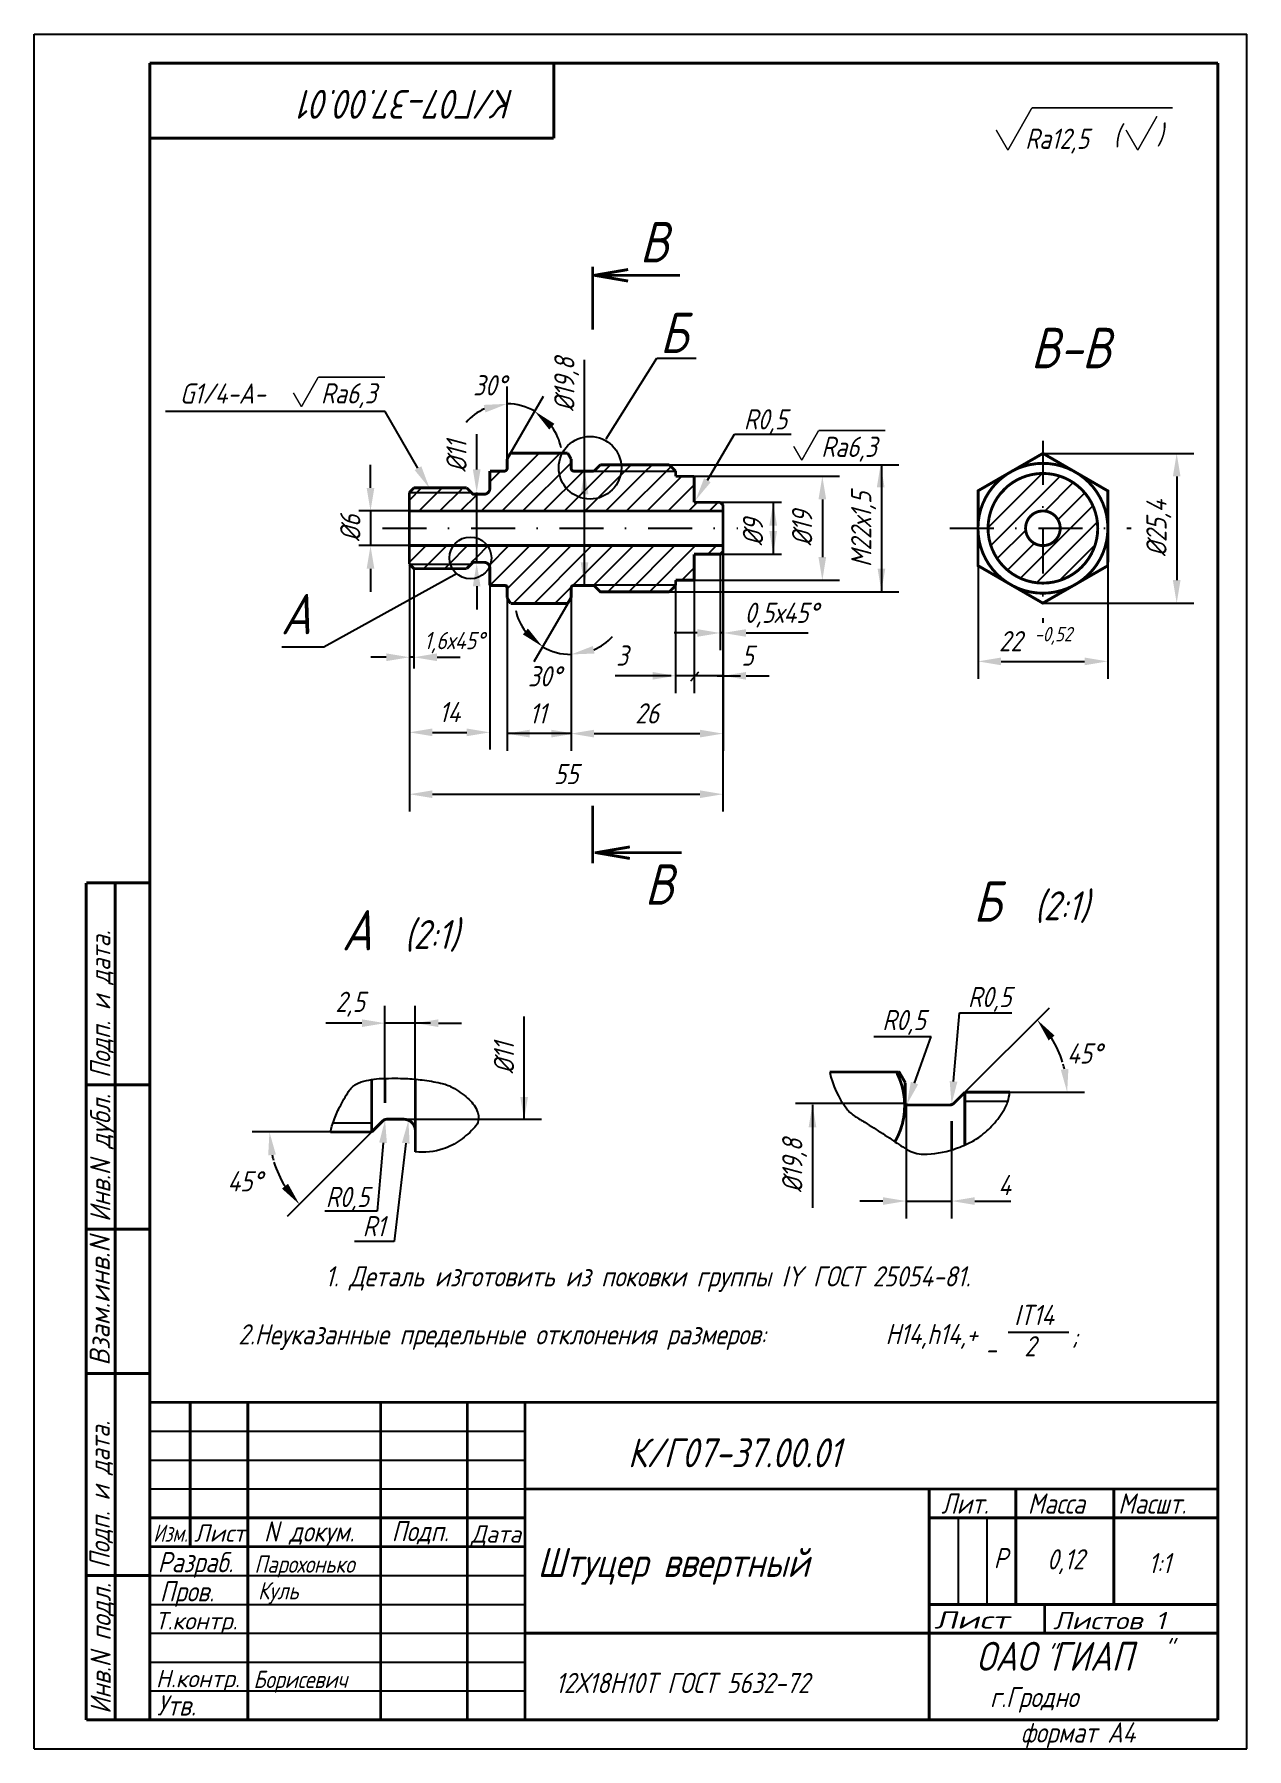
# Model space of a CAD drawing. Extents: x 453 to 1097, y 593 to 1193.
# Drawn here: x 454.4 to 664.4, y 896.1 to 1193.1 of the extents above; entities that cross this region are included whole.
import ezdxf
from ezdxf.enums import TextEntityAlignment as Align

# ---------------------------------------------------------------- set-up
doc = ezdxf.new("R2010")
doc.units = 0
doc.header["$LTSCALE"] = 0.6
doc.header["$MEASUREMENT"] = 0
doc.linetypes.add('DASHDOT', pattern=[25.4, 12.7, -6.35, 0, -6.35])
doc.layers.get('0').update_dxf_attribs({"linetype": 'CONTINUOUS'})
doc.layers.get('DEFPOINTS').update_dxf_attribs({"linetype": 'CONTINUOUS'})
doc.styles.add('ROMANC', font='romanc', dxfattribs={"width": 0.8, "oblique": 15, "height": 3.5})
doc.dimstyles.get("Standard").update_dxf_attribs({"dimtxt": 0.18, "dimasz": 0.18, "dimexe": 0.18, "dimexo": 0.0625, "dimgap": 0.09, "dimtad": 0, "dimtih": 1, "dimtoh": 1, "dimdec": 4, "dimzin": 0, "dimdsep": 46, "dimtxsty": 'Standard', "dimcen": 0.09, "dimadec": 0, "dimazin": 0, "dimtfac": 1, "dimtdec": 4, "dimtofl": 0, "dimtmove": 0, "dimatfit": 3, "dimfxl": 0, "dimtolj": 1, "dimtzin": 0, "dimarcsym": 0})

# ---------------------------------------------------------------- blocks, each defined once
blk = doc.blocks.new('*D1')
at = {"color": 0, "linetype": 'ByBlock'}
for p, q in [((1230.44, 800.33), (1230.44, 755.76)), ((1176.12, 798.63), (1176.12, 755.76)), ((1180.12, 758.76), (1226.44, 758.76))]:
    blk.add_line(p, q, dxfattribs=at)
for points in [[(1180.12, 759.43), (1180.12, 758.09), (1176.12, 758.76)], [(1226.44, 759.43), (1226.44, 758.09), (1230.44, 758.76)]]:
    blk.add_solid(points, dxfattribs=at)
at = {"layer": 'DEFPOINTS', "color": 0, "linetype": 'ByBlock'}
for p in [(1230.44, 800.33), (1176.12, 798.63), (1230.44, 758.76)]:
    blk.add_point(p, dxfattribs=at)
at = {"color": 0, "linetype": 'ByBlock', "style": 'ROMANC', "oblique": 15, "width": 0.8}
blk.add_text('55', height=3.5, dxfattribs=at).set_placement((1203.28, 762.26), align=Align.MIDDLE_CENTER)
blk = doc.blocks.new('*D11')
at = {"color": 0, "linetype": 'ByBlock'}
for p, q in [((1185.06, 816.45), (1185.06, 828.99)), ((1185.63, 817.45), (1191.32, 827.31))]:
    blk.add_line(p, q, dxfattribs=at)
for start, end in [(60, 90), (114.2243, 138.4487), (11.5513, 35.7757)]:
    blk.add_arc((1185.06, 816.45), 9.53, start, end, dxfattribs=at)
for points in [[(1181, 825.8), (1181.28, 824.49), (1185.06, 825.99)], [(1192.34, 821.53), (1193.24, 822.52), (1189.82, 824.71)]]:
    blk.add_solid(points, dxfattribs=at)
at = {"layer": 'DEFPOINTS', "color": 0, "linetype": 'ByBlock'}
for p in [(1185.53, 825.97), (1185.63, 817.45), (1185.06, 816.45), (1185.06, 816.45), (1185.06, 814.83)]:
    blk.add_point(p, dxfattribs=at)
at = {"color": 0, "linetype": 'ByBlock', "style": 'ROMANC', "oblique": 15, "width": 0.8}
blk.add_text('30%%D', height=3.5, dxfattribs=at).set_placement((1182.01, 829.19), align=Align.MIDDLE_CENTER)
blk = doc.blocks.new('*D2')
at = {"color": 0, "linetype": 'ByBlock'}
for p, q in [((1293.36, 761.89), (1308.01, 776.54)), ((1301.17, 761.89), (1314.08, 761.89))]:
    blk.add_line(p, q, dxfattribs=at)
for start, end in [(17.1364, 32.0372), (12.9628, 15.9639)]:
    blk.add_arc((1293.36, 761.89), 17.72, start, end, dxfattribs=at)
for points in [[(1307.86, 770.87), (1308.9, 771.7), (1305.89, 774.42)], [(1311.29, 765.94), (1309.97, 765.79), (1311.08, 761.89)]]:
    blk.add_solid(points, dxfattribs=at)
at = {"layer": 'DEFPOINTS', "color": 0, "linetype": 'ByBlock'}
for p in [(1310.08, 767.74), (1293.36, 761.89), (1293.36, 761.89), (1301.17, 761.89), (1291.45, 759.98)]:
    blk.add_point(p, dxfattribs=at)
at = {"color": 0, "linetype": 'ByBlock', "style": 'ROMANC', "oblique": 15, "width": 0.8}
blk.add_text('45%%D', height=3.5, dxfattribs=at).set_placement((1314.05, 768.61), align=Align.MIDDLE_CENTER)
blk = doc.blocks.new('*D0')
at = {"color": 0, "linetype": 'ByBlock'}
for p, q in [((1217.53, 813.83), (1242.73, 813.83)), ((1239.73, 809.83), (1239.73, 799.83)), ((1217.53, 795.83), (1242.73, 795.83))]:
    blk.add_line(p, q, dxfattribs=at)
for points in [[(1239.06, 809.83), (1240.39, 809.83), (1239.73, 813.83)], [(1239.06, 799.83), (1240.39, 799.83), (1239.73, 795.83)]]:
    blk.add_solid(points, dxfattribs=at)
at = {"layer": 'DEFPOINTS', "color": 0, "linetype": 'ByBlock'}
for p in [(1217.53, 813.83), (1217.53, 795.83), (1239.73, 795.83)]:
    blk.add_point(p, dxfattribs=at)
at = {"color": 0, "linetype": 'ByBlock', "style": 'ROMANC', "oblique": 15, "width": 0.8}
blk.add_text('%%C19', height=3.5, rotation=90, dxfattribs=at).set_placement((1236.23, 804.83), align=Align.MIDDLE_CENTER)
blk = doc.blocks.new('*D10')
at = {"color": 0, "linetype": 'ByBlock'}
for p, q in [((1277.86, 817.4), (1304.02, 817.4)), ((1301.02, 813.4), (1301.02, 795.46)), ((1277.84, 791.46), (1304.02, 791.46))]:
    blk.add_line(p, q, dxfattribs=at)
for points in [[(1300.36, 813.4), (1301.69, 813.4), (1301.02, 817.4)], [(1300.36, 795.46), (1301.69, 795.46), (1301.02, 791.46)]]:
    blk.add_solid(points, dxfattribs=at)
at = {"layer": 'DEFPOINTS', "color": 0, "linetype": 'ByBlock'}
for p in [(1277.86, 817.4), (1277.84, 791.46), (1301.02, 791.46)]:
    blk.add_point(p, dxfattribs=at)
at = {"color": 0, "linetype": 'ByBlock', "style": 'ROMANC', "oblique": 15, "width": 0.8}
blk.add_text('%%C25,4', height=3.5, rotation=90, dxfattribs=at).set_placement((1297.52, 804.43), align=Align.MIDDLE_CENTER)

msp = doc.modelspace()

# ---------------------------------------------------------------- linework, layer by layer
for p, q in [((454.41482, 896.07701), (454.41482, 1193.07701)), ((454.41482, 1193.07701), (664.41482, 1193.07701)), ((664.41482, 896.07701), (664.41482, 1193.07701)), ((553.44152, 1122.99426), (562.23596, 1136.96335)), ((562.23596, 1136.96335), (569.03515, 1136.96335)), ((515.21039, 1127.71593), (477.14086, 1127.71593)), ((520.8718, 1117.90945), (515.21039, 1127.71593)), ((570.99961, 1115.82851), (575.67927, 1123.77855)), ((575.67927, 1123.77855), (585.51878, 1123.77855)), ((565.5, 1117.33954), (549.72535, 1117.33954)), ((527.67446, 1099.66395), (504.57393, 1086.90648)), ((536.32053, 1097.60096), (533.32053, 1097.60096)), ((565.5, 1097.66238), (549.72535, 1097.66238)), ((504.57393, 1086.90648), (497.27903, 1086.90648)), ((568.11923, 1081.05718), (569.5366, 1082.65065)), ((614.67116, 1023.53419), (623.74622, 1023.53419)), ((599.8021, 1019.47197), (609.75772, 1019.47197)), ((605.26168, 1007.84938), (586.26309, 1007.84938)), ((605.40601, 1007.59938), (605.40601, 999.98323)), ((513.78893, 989.18665), (504.71386, 989.18665)), ((516.76329, 983.93774), (509.85767, 983.93774)), ((623.09637, 968.24085), (633.58763, 968.24085)), ((614.41482, 936.07701), (614.41482, 921.07701)), ((619.41482, 936.07701), (619.41482, 921.07701)), ((454.41482, 896.07701), (664.41482, 896.07701)), ((454.41482, 896.07701), (664.41482, 896.07701))]:
    msp.add_line(p, q)
at = {"color": 0, "linetype": 'ByBlock'}
for p, q in [((549.72535, 1097.60096), (549.72535, 1136.6672)), ((531.04376, 1121.70096), (531.04376, 1123.77855)), ((531.04376, 1117.70096), (531.04376, 1121.70096)), ((512.65087, 1114.50096), (512.65087, 1118.50096)), ((564.4, 1118.50096), (604.14515, 1118.50096)), ((601.14515, 1118.50096), (601.14515, 1096.50096)), ((531.04376, 1101.45451), (531.04376, 1113.70096)), ((573.23136, 1112.00096), (583.81586, 1112.00096)), ((582.39703, 1112.00096), (582.39703, 1103.00096)), ((519.38, 1110.50096), (510.61361, 1110.50096)), ((512.65087, 1110.50096), (512.65087, 1104.50096)), ((519.38, 1104.50096), (510.61361, 1104.50096)), ((573.23136, 1103.00096), (573.23136, 1086.36351)), ((573.23136, 1103.00096), (583.81586, 1103.00096)), ((573.70778, 1104.50096), (573.70778, 1086.36351)), ((573.70778, 1103.47738), (573.70778, 1078.94244)), ((573.70778, 1103.00096), (573.70778, 1068.93252)), ((512.65087, 1100.50096), (512.65087, 1096.50096)), ((519.38, 1101.30096), (519.38, 1086.58699)), ((520.18, 1100.50096), (520.18, 1083.20712)), ((533.32053, 1101.18781), (533.32053, 1069.14824)), ((617.87544, 1101.02389), (617.87544, 1081.43925)), ((640.34139, 1101.00731), (640.34139, 1081.43925)), ((531.04376, 1097.45451), (531.04376, 1093.45451)), ((536.32053, 1097.60096), (536.32053, 1068.93252)), ((547.38, 1097.60096), (547.38, 1068.93252)), ((547.38, 1097.60096), (547.38, 1068.93252)), ((564.4, 1096.50096), (604.14515, 1096.50096)), ((565.5, 1098.50096), (565.5, 1078.94244)), ((568.70778, 1098.50096), (568.70778, 1078.94244)), ((568.70778, 1098.50096), (568.70778, 1078.94244)), ((546.80265, 1094.47419), (540.9661, 1084.36499)), ((547.39234, 1095.49557), (547.39234, 1082.64309)), ((519.38, 1091.46035), (519.38, 1069.14824)), ((569.23136, 1089.36351), (565.23136, 1089.36351)), ((573.70778, 1089.36351), (573.23136, 1089.36351)), ((577.70778, 1089.36351), (588.46109, 1089.36351)), ((515.38, 1085.1572), (512.67938, 1085.1572)), ((520.18, 1085.1572), (519.38, 1085.1572)), ((524.18, 1085.1572), (528.18, 1085.1572)), ((621.87544, 1084.43925), (636.34139, 1084.43925)), ((557.5, 1081.94244), (555.04145, 1081.94244)), ((561.5, 1081.94244), (557.5, 1081.94244)), ((564.70778, 1081.94244), (560.70778, 1081.94244)), ((568.70778, 1081.94244), (565.5, 1081.94244)), ((573.70778, 1081.94244), (568.70778, 1081.94244)), ((572.70778, 1081.94244), (576.70778, 1081.94244)), ((577.70778, 1081.94244), (581.70778, 1081.94244)), ((523.38, 1072.14824), (529.32053, 1072.14824)), ((547.38, 1071.93252), (536.32053, 1071.93252)), ((551.38, 1071.93252), (569.70778, 1071.93252)), ((551.38, 1071.93252), (555.38, 1071.93252)), ((515.15588, 1012.19525), (515.15588, 1024.77024)), ((520.40959, 1012.06382), (520.40959, 1024.77024)), ((507.15588, 1021.77024), (504.91934, 1021.77024)), ((511.15588, 1021.77024), (507.15588, 1021.77024)), ((523.05407, 1021.77024), (515.15588, 1021.77024)), ((524.40959, 1021.77024), (528.40959, 1021.77024)), ((539.25882, 1005.12145), (539.25882, 1022.91932)), ((613.98421, 1015.66202), (614.67116, 1023.53419)), ((539.25882, 1015.82152), (539.25882, 1019.82152)), ((606.86808, 1011.38482), (609.75772, 1019.47197)), ((613.63648, 1011.67717), (613.98421, 1015.66202)), ((539.25882, 1005.12145), (539.25882, 1011.82152)), ((589.20126, 1007.59938), (589.20126, 1000.89931)), ((589.20126, 1007.59938), (589.20126, 989.80151)), ((518.41443, 1005.12145), (542.25882, 1005.12145)), ((512.85891, 1002.92145), (492.14113, 1002.92145)), ((512.85891, 1002.92145), (498.20923, 988.27177)), ((514.8236, 1001.04367), (514.47587, 997.05881)), ((518.75629, 1000.96426), (516.76329, 983.93774)), ((605.40601, 999.98323), (605.40601, 987.95059)), ((613.3042, 999.8076), (613.3042, 987.95059)), ((514.47587, 997.05881), (513.78893, 989.18665)), ((589.20126, 996.89931), (589.20126, 992.89931)), ((601.40601, 990.95059), (597.40601, 990.95059)), ((605.40601, 990.95059), (613.3042, 990.95059)), ((617.3042, 990.95059), (621.3042, 990.95059)), ((621.3042, 990.95059), (623.54074, 990.95059))]:
    msp.add_line(p, q, dxfattribs=at)
at = {"color": 0}
for p, q in [((531.85738, 1110.50096), (541.88415, 1120.52773)), ((535.44948, 1110.50096), (545.47625, 1120.52773)), ((533.32053, 1115.55622), (535.16527, 1117.40096)), ((539.04158, 1110.50096), (547.39234, 1118.85172)), ((542.63368, 1110.50096), (549.53368, 1117.40096)), ((549.72535, 1114.00052), (553.06436, 1117.33954)), ((549.81789, 1110.50096), (556.65647, 1117.33954)), ((553.06436, 1117.33954), (554.22579, 1118.50096)), ((553.40999, 1110.50096), (560.24857, 1117.33954)), ((556.65647, 1117.33954), (557.81789, 1118.50096)), ((557.00209, 1110.50096), (563.84067, 1117.33954)), ((560.24857, 1117.33954), (561.40999, 1118.50096)), ((563.84067, 1117.33954), (564.70105, 1118.19991)), ((619.63032, 1107.62895), (629.00167, 1117.00031)), ((519.38, 1112.39199), (521.48897, 1114.50096)), ((521.08107, 1110.50096), (525.08107, 1114.50096)), ((524.67317, 1110.50096), (528.44685, 1114.27464)), ((546.22579, 1110.50096), (549.72535, 1114.00052)), ((560.5942, 1110.50096), (566.5942, 1116.50096)), ((564.1863, 1110.50096), (568.70778, 1115.02244)), ((620.0981, 1104.50463), (632.10953, 1116.51606)), ((621.26859, 1112.85932), (623.75484, 1115.34557)), ((629.4468, 1110.48235), (634.37507, 1115.41062)), ((528.26527, 1110.50096), (531.16527, 1113.40096)), ((531.04376, 1113.27944), (531.16527, 1113.40096)), ((567.7784, 1110.50096), (569.2784, 1112.00096)), ((571.3705, 1110.50096), (572.8705, 1112.00096)), ((625.20974, 1098.83996), (637.7742, 1111.40443)), ((631.72167, 1108.98282), (636.37036, 1113.63151)), ((628.02533, 1098.06345), (638.55071, 1108.58883)), ((621.26549, 1102.30104), (626.13181, 1107.16736)), ((623.00466, 1100.26581), (627.63135, 1104.89249)), ((519.38, 1101.61569), (522.26527, 1104.50096)), ((522.65738, 1101.30096), (525.85738, 1104.50096)), ((526.24948, 1101.30096), (529.44948, 1104.50096)), ((530.14158, 1101.60096), (531.04376, 1102.50313)), ((531.04376, 1102.50313), (533.04158, 1104.50096)), ((533.20337, 1101.07064), (536.63368, 1104.50096)), ((533.32053, 1097.59571), (540.22579, 1104.50096)), ((536.53918, 1097.22225), (543.81789, 1104.50096)), ((537.38322, 1094.47419), (547.40999, 1104.50096)), ((540.97532, 1094.47419), (549.72535, 1103.22422)), ((549.72535, 1103.22422), (551.00209, 1104.50096)), ((549.72535, 1099.63212), (554.5942, 1104.50096)), ((551.34772, 1097.66238), (558.1863, 1104.50096)), ((553.7784, 1096.50096), (561.7784, 1104.50096)), ((557.3705, 1096.50096), (565.3705, 1104.50096)), ((560.96261, 1096.50096), (568.96261, 1104.50096)), ((571.05471, 1103.00096), (572.55471, 1104.50096)), ((632.00613, 1098.45215), (638.16201, 1104.60803)), ((521.85738, 1100.50096), (522.65738, 1101.30096)), ((525.44948, 1100.50096), (526.24948, 1101.30096)), ((544.56742, 1094.47419), (549.72535, 1099.63212)), ((566.55471, 1098.50096), (568.70778, 1100.65403))]:
    msp.add_line(p, q, dxfattribs=at)
at = {"linetype": 'DASHDOT'}
for p, q in [((629.1132, 1122.63422), (629.1132, 1091.1478)), ((514.73116, 1107.50096), (576.28263, 1107.50096)), ((612.99535, 1107.50096), (644.40094, 1107.50096))]:
    msp.add_line(p, q, dxfattribs=at)
at = {"linetype": 'Continuous'}
for p, q in [((519.38, 1113.70096), (530.10866, 1113.70096)), ((519.38, 1101.30096), (527.36645, 1101.30096)), ((527.36645, 1101.30096), (530.10866, 1101.30096)), ((547.38, 1097.60096), (551.38, 1097.60096)), ((622.92904, 1008.19938), (615.60117, 1008.19938)), ((506.16351, 1004.52145), (512.85891, 1004.52145)), ((474.41482, 951.07701), (539.41482, 951.07701)), ((474.41482, 946.07701), (539.41482, 946.07701)), ((474.41482, 941.07701), (539.41482, 941.07701)), ((474.41482, 926.07701), (539.41482, 926.07701)), ((474.41482, 921.07701), (539.41482, 921.07701)), ((474.41482, 916.07701), (539.41482, 916.07701)), ((474.41482, 911.07701), (539.41482, 911.07701)), ((474.41482, 906.07701), (539.41482, 906.07701))]:
    msp.add_line(p, q, dxfattribs=at)
for points, const_width in [([(474.41482, 901.07701), (474.41482, 1188.07701)], 0.5), ([(474.41482, 1188.07701), (659.41482, 1188.07701)], 0.5), ([(544.39577, 1175.07701), (544.39577, 1188.07701)], 0.5), ([(659.41482, 901.07701), (659.41482, 1188.07701)], 0.5), ([(623.05352, 1173.00502), (627.21907, 1180.34459)], 0.25), ([(627.21907, 1180.34459), (651.57979, 1180.34459)], 0.3), ([(621.01989, 1176.50502), (623.05352, 1173.00502)], 0.25), ([(643.50789, 1176.50502), (645.54152, 1173.00502)], 0.25), ([(645.54152, 1173.00502), (648.88074, 1178.88862)], 0.25), ([(474.39577, 1175.07701), (544.39577, 1175.07701)], 0.5), ([(500.68863, 1128.55496), (503.59992, 1133.68455)], 0.25), ([(503.59992, 1133.68455), (515.18119, 1133.68455)], 0.3), ([(499.28626, 1130.96853), (500.68863, 1128.55496)], 0.25), ([(587.34677, 1119.292), (590.25805, 1124.4216)], 0.25), ([(590.25805, 1124.4216), (601.83932, 1124.4216)], 0.3), ([(536.32053, 1119.52773), (536.89788, 1120.52773)], 0.5), ([(536.32053, 1117.90096), (536.32053, 1119.52773)], 0.5), ([(547.39234, 1119.50635), (546.80265, 1120.52773)], 0.5), ([(547.39234, 1117.90096), (547.39234, 1119.50635)], 0.5), ([(585.9444, 1121.70557), (587.34677, 1119.292)], 0.25), ([(533.32053, 1117.40096), (533.32053, 1114.40096)], 0.5), ([(535.82053, 1117.40096), (533.32053, 1117.40096)], 0.5), ([(551.52645, 1117.54741), (552.48, 1118.50096)], 0.5), ([(565.5, 1117.40096), (564.4, 1118.50096)], 0.5), ([(565.5, 1117.40096), (565.5, 1116.50096)], 0.5), ([(568.70778, 1116.50096), (568.70778, 1112.00096)], 0.5), ([(520.18, 1114.50096), (519.38, 1113.70096)], 0.5), ([(519.38, 1113.70096), (519.38, 1101.30096)], 0.5), ([(530.39298, 1113.41664), (529.30866, 1114.50096)], 0.5), ([(573.23136, 1112.00096), (573.73136, 1111.50096)], 0.5), ([(573.70778, 1111.52454), (573.70778, 1104.50096)], 0.5), ([(568.70778, 1103.00096), (568.70778, 1098.50096)], 0.5), ([(573.23136, 1103.00096), (573.73136, 1103.50096)], 0.5), ([(573.70778, 1104.50096), (573.70778, 1103.47738)], 0.5), ([(520.18, 1100.50096), (519.38, 1101.30096)], 0.5), ([(530.26221, 1101.45451), (529.30866, 1100.50096)], 0.5), ([(533.32053, 1100.60096), (533.32053, 1097.60096)], 0.5), ([(535.82053, 1097.60096), (533.32053, 1097.60096)], 0.5), ([(536.32053, 1097.10096), (536.32053, 1095.47419)], 0.5), ([(547.39234, 1097.10096), (547.39234, 1095.49557)], 0.5), ([(551.4567, 1097.51154), (552.5567, 1096.41154)], 0.5), ([(565.5, 1097.60096), (564.4, 1096.50096)], 0.5), ([(565.5, 1098.50096), (565.5, 1097.60096)], 0.5), ([(536.32053, 1095.47419), (536.89788, 1094.47419)], 0.5), ([(547.39234, 1095.49557), (546.80265, 1094.47419)], 0.5), ([(463.41482, 901.07701), (463.41482, 1046.07701)], 0.5), ([(463.41482, 1046.07701), (474.41482, 1046.07701)], 0.5), ([(468.41482, 901.07701), (468.41482, 1046.07701)], 0.5), ([(605.26168, 1011.48188), (604.13584, 1013.43188)], 0.5), ([(463.41482, 1011.07701), (474.41482, 1011.07701)], 0.5), ([(512.85891, 1002.92145), (512.85891, 1012.00291)], 0.5), ([(515.15588, 1007.91355), (515.15588, 1012.19525)], 0.5), ([(520.40959, 999.4656), (520.40959, 1012.06382)], 0.5), ([(605.26168, 1007.84938), (605.26168, 1011.48188)], 0.5), ([(613.69407, 1007.89227), (615.60117, 1009.79938)], 0.5), ([(615.60117, 1009.79938), (615.60117, 1000.66522)], 0.5), ([(514.76601, 1004.82856), (512.85891, 1002.92145)], 0.5), ([(613.3042, 1004.80728), (613.3042, 999.8076)], 0.5), ([(520.40959, 1002.92145), (520.40959, 1003.2605)], 0.5), ([(463.41482, 986.07701), (474.41482, 986.07701)], 0.5), ([(463.41482, 961.07701), (474.41482, 961.07701)], 0.5), ([(474.41482, 956.07701), (474.41482, 901.07701)], 0.5), ([(481.41482, 956.07701), (481.41482, 931.07701)], 0.5), ([(491.41482, 956.07701), (491.41482, 901.07701)], 0.5), ([(514.41482, 956.07701), (514.41482, 901.07701)], 0.5), ([(529.41482, 956.07701), (529.41482, 901.07701)], 0.5), ([(539.41482, 956.07701), (539.41482, 901.07701)], 0.5), ([(609.41482, 941.07701), (609.41482, 901.07701)], 0.5), ([(624.41482, 941.07701), (624.41482, 921.07701)], 0.5), ([(641.41482, 941.07701), (641.41482, 921.07701)], 0.5), ([(463.41482, 926.07701), (474.41482, 926.07701)], 0.5), ([(629.41482, 921.07701), (629.41482, 916.07701)], 0.5), ([(539.41482, 916.07701), (659.69179, 916.07701)], 0.5), ([(539.41482, 916.07701), (659.41482, 916.07701)], 0.5), ([(463.41482, 901.07701), (659.41482, 901.07701)], 0.5), ([(463.41482, 901.07701), (659.41482, 901.07701)], 0.5), ([(474.41482, 901.07701), (659.41482, 901.07701)], 0.5)]:
    msp.add_lwpolyline(points, dxfattribs=dict(const_width=const_width))
at = {"linetype": 'Continuous', "const_width": 0.5}
for points in [[(551.12467, 1152.82198), (551.12467, 1141.92198)], [(551.46958, 1151.32614), (557.26958, 1152.32614)], [(551.16958, 1151.32614), (566.26958, 1151.32614)], [(551.46958, 1151.32614), (557.26958, 1150.32614)], [(536.89788, 1120.52773), (546.80265, 1120.52773)], [(547.89234, 1117.40096), (551.17289, 1117.40096)], [(552.48, 1118.50096), (564.4, 1118.50096)], [(565.5, 1116.50096), (568.70778, 1116.50096)], [(520.15362, 1114.50096), (529.30866, 1114.50096)], [(530.42775, 1113.40096), (532.32053, 1113.40096)], [(568.70778, 1112.00096), (573.23136, 1112.00096)], [(519.38, 1110.50096), (573.70778, 1110.50096)], [(519.38, 1104.50096), (573.70778, 1104.50096)], [(568.70778, 1103.00096), (573.23136, 1103.00096)], [(520.15362, 1100.50096), (529.30866, 1100.50096)], [(530.61577, 1101.60096), (532.32053, 1101.60096)], [(547.89234, 1097.60096), (551.17289, 1097.60096)], [(552.48, 1096.50096), (564.4, 1096.50096)], [(565.5, 1098.50096), (568.70778, 1098.50096)], [(536.89788, 1094.47419), (546.80265, 1094.47419)], [(551.12467, 1059.43325), (551.12467, 1049.43325)], [(551.46958, 1051.30293), (566.56958, 1051.30293)], [(551.76958, 1051.30293), (557.56958, 1052.30293)], [(551.76958, 1051.30293), (557.56958, 1050.30293)], [(623.40936, 1009.79938), (615.60117, 1009.79938)], [(613.00264, 1007.59938), (607.40117, 1007.59938)], [(515.45744, 1005.12145), (518.41443, 1005.12145)], [(505.69278, 1002.92145), (512.85891, 1002.92145)], [(474.41482, 956.07701), (659.41482, 956.07701)], [(539.41482, 941.07701), (659.41482, 941.07701)], [(474.41482, 936.07701), (539.41482, 936.07701)], [(609.41482, 936.07701), (659.41482, 936.07701)], [(474.41482, 931.07701), (539.41482, 931.07701)], [(609.41482, 921.07701), (659.41482, 921.07701)]]:
    msp.add_lwpolyline(points, dxfattribs=at)
at = {"linetype": 'DASHDOT', "const_width": 0.5}
msp.add_lwpolyline([(617.88501, 1113.99461), (617.87544, 1101.02389), (629.10363, 1094.53024), (640.34139, 1101.00731), (640.35096, 1113.97803), (629.12278, 1120.47168)], close=True, dxfattribs=at)
at = {"const_width": 0.5}
for points in [[(535.82053, 1117.40096, 0.414213562), (536.32053, 1117.90096, 0.414213562)], [(547.39234, 1117.90096, 0.414213562), (547.89234, 1117.40096, 0.414213562)], [(551.17289, 1117.40096, 0.198912367), (551.52645, 1117.54741, 0.198912367)], [(617.8632, 1107.50096, -1), (640.3632, 1107.50096, -1)], [(619.6132, 1107.50096, -1), (638.6132, 1107.50096, -1)], [(530.26221, 1113.51071, 0.172250475), (530.56431, 1113.36692, 0.172250475)], [(533.32053, 1114.40096, -0.414213562), (532.32053, 1113.40096, -0.414213562)], [(626.1132, 1107.50096, -1), (632.1132, 1107.50096, -1)], [(617.8632, 1107.50096, 1), (640.3632, 1107.50096, 1)], [(619.6132, 1107.50096, 1), (638.6132, 1107.50096, 1)], [(626.1132, 1107.50096, 1), (632.1132, 1107.50096, 1)], [(530.26221, 1101.45451, -0.198912367), (530.61577, 1101.60096, -0.172250475)], [(532.32053, 1101.60096, -0.414213562), (533.32053, 1100.60096, -0.414213562)], [(535.82053, 1097.60096, -0.414213562), (536.32053, 1097.10096, -0.414213562)], [(547.39234, 1097.10096, -0.414213562), (547.89234, 1097.60096, -0.414213562)], [(551.17289, 1097.60096, -0.198912367), (551.52645, 1097.45451, -0.198912367)], [(603.48412, 1001.21915, 0.25475002), (603.83145, 1013.11948, 0.260738571)], [(605.26168, 1007.84938, 0.267949192), (605.69469, 1007.59938, 0.267949192)], [(613.69407, 1007.89227, -0.198912367), (612.98696, 1007.59938, -0.198912367)], [(514.76601, 1004.82856, -0.198912367), (515.47312, 1005.12145, -0.198912367)], [(518.41443, 1005.12145, -0.414213562), (520.41443, 1003.12145, -0.414213562)]]:
    msp.add_lwpolyline(points, format="xyb", dxfattribs=at)
at = {"color": 0, "linetype": 'ByBlock', "const_width": 0.5}
for points in [[(592.20173, 1013.29938), (604.13584, 1013.29938)], [(607.40117, 1007.59938), (605.69469, 1007.59938)]]:
    msp.add_lwpolyline(points, dxfattribs=at)
for points in [[(592.20173, 1013.29938, 0.112276362), (595.13646, 1006.94076, 0.089463254), (596.62197, 1005.59434, 0.003314347), (598.25597, 1004.58972, -0.003425584), (599.8367, 1003.61738, -0.010405604), (602.89222, 1001.6193, 0.012062254), (605.53389, 999.90433, 0.138804143), (608.43028, 999.08447, 0.0786175), (613.61229, 999.90433, 0.037405754), (616.46838, 1001.07367, 0.0488107), (618.47302, 1002.33305, 0.051922401), (620.76686, 1004.52294, 0.050033437), (622.63791, 1007.22962, 0.053354911), (623.01546, 1008.12697, 0.030173018), (623.40936, 1009.79938)], [(505.69278, 1002.92145, -0.021445184), (506.28465, 1004.87627, -0.03639877), (507.30409, 1007.22403, -0.017386679), (508.84829, 1009.93873, -0.06296057), (509.39104, 1010.61305, -0.119580133), (511.05856, 1011.58852, -0.063550123), (514.60844, 1012.17722, -0.0093531), (516.89466, 1012.21999, -0.011327155), (518.78236, 1012.17722, -0.021080482), (521.60485, 1011.92973, -0.018534554), (524.78237, 1011.39513, -0.075911807), (526.82958, 1010.63557, -0.051172242), (529.47803, 1008.78819, -0.106041823), (531.08994, 1006.6598, -0.159980004), (531.30412, 1004.87778, -0.137888688), (530.73837, 1003.76871, -0.049214042), (528.17368, 1001.48876, -0.076849477), (525.25206, 999.98645, -0.107613255), (520.40959, 999.4656)]]:
    msp.add_lwpolyline(points, format="xyb")
for centre, radius in [((550.67894, 1117.98275), 5.42442), ((529.96191, 1102.35875), 3.62991)]:
    msp.add_circle(centre, radius)
at = {"color": 0, "linetype": 'ByBlock'}
for centre, radius, start, end in [((547.39234, 1095.49557), 9.85248, 193.1514987, 216.5757494), ((547.39234, 1095.49557), 9.85248, 293.4242506, 316.8485013), ((547.39234, 1095.49557), 9.85248, 240, 270), ((512.85891, 1002.92145), 17.71778, 192.9628369, 195.9639432), ((512.85891, 1002.92145), 17.71778, 197.1363932, 212.0371631)]:
    msp.add_arc(centre, radius, start, end, dxfattribs=at)
for points in [[(521.44916, 1118.24277), (520.29444, 1117.57613), (522.8717, 1114.44529)], [(571.57414, 1115.49032), (570.42509, 1116.16669), (568.97052, 1112.38137)]]:
    msp.add_solid(points)
for points in [[(530.37709, 1117.70096), (531.71042, 1117.70096), (531.04376, 1113.70096)], [(549.05868, 1113.40096), (550.39202, 1113.40096), (549.72535, 1117.40096)], [(600.35585, 1114.60736), (601.68918, 1114.60736), (601.02252, 1118.60736)], [(511.9842, 1114.50096), (513.31753, 1114.50096), (512.65087, 1110.50096)], [(581.73036, 1107.98104), (583.06369, 1107.98104), (582.39703, 1111.98104)], [(581.73036, 1107.00125), (583.06369, 1107.00125), (582.39703, 1103.00125)], [(511.9842, 1100.50096), (513.31753, 1100.50096), (512.65087, 1104.50096)], [(530.37709, 1097.45451), (531.71042, 1097.45451), (531.04376, 1101.45451)], [(549.05868, 1101.60096), (550.39202, 1101.60096), (549.72535, 1097.60096)], [(600.47849, 1100.52853), (601.81182, 1100.52853), (601.14515, 1096.52853)], [(539.92371, 1090.12229), (539.03652, 1089.12696), (542.4661, 1086.96307)], [(569.23136, 1090.03018), (569.23136, 1088.69684), (573.23136, 1089.36351)], [(577.70778, 1090.03018), (577.70778, 1088.69684), (573.70778, 1089.36351)], [(551.44439, 1085.80228), (551.17373, 1087.10785), (547.39234, 1085.64309)], [(515.38, 1085.82386), (515.38, 1084.49053), (519.38, 1085.1572)], [(524.18, 1085.82386), (524.18, 1084.49053), (520.18, 1085.1572)], [(621.87544, 1085.10591), (621.87544, 1083.77258), (617.87544, 1084.43925)], [(636.34139, 1085.10591), (636.34139, 1083.77258), (640.34139, 1084.43925)], [(561.5, 1082.6091), (561.5, 1081.27577), (565.5, 1081.94244)], [(577.70778, 1082.6091), (577.70778, 1081.27577), (573.70778, 1081.94244)], [(523.38, 1072.81491), (523.38, 1071.48158), (519.38, 1072.14824)], [(529.32053, 1072.81491), (529.32053, 1071.48158), (533.32053, 1072.14824)], [(540.19874, 1072.59918), (540.19874, 1071.26585), (536.19874, 1071.93252)], [(543.94904, 1072.59918), (543.94904, 1071.26585), (547.94904, 1071.93252)], [(551.38, 1072.59918), (551.38, 1071.26585), (547.38, 1071.93252)], [(551.38, 1072.59918), (551.38, 1071.26585), (547.38, 1071.93252)], [(569.70778, 1072.59918), (569.70778, 1071.26585), (573.70778, 1071.93252)], [(511.15588, 1022.43691), (511.15588, 1021.10358), (515.15588, 1021.77024)], [(524.40959, 1022.43691), (524.40959, 1021.10358), (520.40959, 1021.77024)], [(606.24028, 1011.60914), (607.49587, 1011.1605), (605.52216, 1007.61806)], [(612.97234, 1011.73512), (614.30062, 1011.61921), (613.28875, 1007.69231)], [(539.92549, 1008.99848), (538.59215, 1008.99848), (539.25882, 1004.99848)], [(588.5346, 1003.72236), (589.86793, 1003.72236), (589.20126, 1007.72236)], [(515.48774, 1000.98571), (514.15946, 1001.10162), (515.17133, 1005.02852)], [(519.41844, 1000.88675), (518.09414, 1001.04176), (519.22133, 1004.93713)], [(494.93025, 998.87176), (496.25506, 999.02227), (495.14113, 1002.92145)], [(498.36108, 993.9379), (497.31787, 993.10754), (500.33055, 990.39309)], [(601.40601, 990.28392), (601.40601, 991.61725), (605.40601, 990.95059)], [(617.3042, 990.28392), (617.3042, 991.61725), (613.3042, 990.95059)]]:
    msp.add_solid(points, dxfattribs=at)
at = {"layer": 'DEFPOINTS', "color": 0, "linetype": 'ByBlock'}
for p in [(536.32053, 1117.40096), (536.32053, 1117.40096), (547.38, 1117.40096), (549.72535, 1117.40096), (564.4, 1118.50096), (529.02053, 1113.70096), (531.04376, 1113.70096), (573.23136, 1112.00096), (519.38, 1110.50096), (512.65087, 1104.50096), (519.38, 1104.50096), (573.23136, 1103.00096), (573.23136, 1103.00096), (573.70778, 1103.47738), (573.70778, 1103.47738), (573.70778, 1103.00096), (582.39703, 1103.00096), (619.62618, 1102.03296), (638.59214, 1102.01896), (519.38, 1101.30096), (520.18, 1100.50096), (617.87544, 1101.02389), (640.34139, 1101.00731), (536.32053, 1097.60096), (547.39234, 1097.10096), (564.4, 1096.50096), (565.5, 1098.50096), (568.70778, 1098.50096), (568.70778, 1098.50096), (601.14515, 1096.50096), (546.80265, 1094.47419), (547.39234, 1095.49557), (547.39234, 1095.49557), (533.32053, 1090.76035), (519.38, 1087.03056), (573.23136, 1089.36351), (519.38, 1085.1572), (544.84243, 1085.97878), (640.34139, 1084.43925), (565.5, 1081.94244), (568.70778, 1081.94244), (638.59214, 1084.01069), (533.32053, 1072.14824), (536.32053, 1071.93252), (573.70778, 1071.93252), (547.38, 1068.93252), (547.38, 1068.93252), (515.15588, 1021.77024), (515.15588, 1012.91323), (539.25882, 1011.82152), (606.50225, 1007.81278), (607.40117, 1007.59938), (613.28875, 1007.69231), (613.37569, 1008.68852), (514.76601, 1004.82856), (515.0844, 1004.03231), (515.17133, 1005.02852), (518.41443, 1005.12145), (519.31335, 1004.90805), (505.05072, 1002.92145), (512.85891, 1002.92145), (512.85891, 1002.92145), (589.20126, 1000.89931), (604.00722, 1000.89931), (605.40601, 999.98323), (613.3042, 999.8076), (496.13564, 997.06893), (613.3042, 990.95059)]:
    msp.add_point(p, dxfattribs=at)

# ---------------------------------------------------------------- texts
at = {"style": 'ROMANC', "oblique": 15, "width": 0.8}
for s, height, rotation, p in [('К/Г07-37.00.01', 5, 180, (537.62478, 1183.45181)), ('Подп. и дата.', 3.5, 90, (467.59315, 1012.26399)), ('Подп. и дата.', 3.5, 90, (467.49505, 927.30381))]:
    msp.add_text(s, height=height, rotation=rotation, dxfattribs=at).set_placement(p)
at = {"color": 0, "linetype": 'ByBlock', "style": 'ROMANC', "oblique": 15, "width": 0.8}
for s, height, p in [('Ra12,5', 3.5, (631.56038, 1174.98159)), ('В', 7, (561.72854, 1157.06318)), ('Б', 7, (565.15621, 1141.36364)), ('В-В', 7, (633.89873, 1138.72948)), ('G1/4-А-', 3.5, (487.02676, 1130.84086)), ('Ra6,3', 3.5, (508.87491, 1130.87558)), ('R0,5', 3.5, (581.0623, 1126.37137)), ('Ra6,3', 3.5, (595.53305, 1121.61262)), ('А', 7, (499.73147, 1092.63492)), ('0,5х45%%D', 3.5, (583.795, 1092.86351)), ('-0,52', 2.5, (630.90832, 1089.15718)), ('1,6х45%%D', 3, (527.14405, 1088.0497)), ('3', 3.5, (556.22073, 1085.44244)), ('5', 3.5, (577.94262, 1085.44244)), ('22', 3.5, (623.49907, 1087.93925)), ('30%%D', 3.5, (542.78007, 1081.85684)), ('14', 3.5, (526.35027, 1075.64824)), ('11', 3.5, (541.6248, 1075.43252)), ('26', 3.5, (560.54389, 1075.43252)), ('В', 7, (562.58546, 1045.79402)), ('Б', 7, (619.43263, 1042.84821)), ('(2:1)', 5, (632.37064, 1042.1094)), ('А', 7, (510.28307, 1037.86758)), ('(2:1)', 5, (523.22108, 1037.12876)), ('R0,5', 3.5, (619.89144, 1026.30851)), ('2,5', 3.5, (509.11875, 1025.45902)), ('R0,5', 3.5, (605.05169, 1022.30533)), ('45%%D', 3.5, (490.86329, 994.37363)), ('4', 3.5, (622.47247, 993.71964)), ('R0,5', 3.5, (508.65642, 991.66224)), ('R1', 3.5, (513.22496, 986.59943)), ('1. Деталь изготовить из поковки группы IY ГОСТ 25054-81.', 3.5, (560.67883, 977.90725))]:
    msp.add_text(s, height=height, dxfattribs=at).set_placement(p, align=Align.MIDDLE_CENTER)
at = {"style": 'ROMANC', "oblique": 15, "width": 0.8}
for s, height, p in [('(', 3.5, (641.35638, 1173.8328)), (')', 3.5, (648.85074, 1173.96666)), ('IT14', 3.5, (624.14549, 969.46401)), ('2.Неуказанные предельные отклонения размеров:', 3.5, (489.74121, 966.11146)), ('H14,h14,+', 3.5, (601.8715, 966.16087)), ('2', 3.5, (625.89404, 964.04717)), (';', 3.5, (634.1122, 965.79454)), ('-', 3.5, (619.03944, 963.52143)), ('К/Г07-37.00.01', 5, (557.22448, 944.83775)), ('Лит.', 3.5, (611.51434, 936.79546)), ('Масса', 3.5, (626.48565, 936.79546)), ('Масшт.', 3.5, (642.13748, 936.79546)), ('N докум.', 3.5, (494.19578, 931.95471)), ('Подп.', 3.5, (516.30661, 932.01616)), ('Разраб.', 3.5, (475.78437, 926.64493)), ('Штуцер ввертный', 5, (541.59818, 925.83101)), ('Р', 3.5, (620.57894, 927.3364)), ('0,12', 3.5, (629.82524, 927.1364)), ('1:1', 3.5, (647.36778, 926.47434)), ('Парохонько', 3, (492.54054, 926.55299)), ('Пров.', 3.5, (476.15507, 921.58212)), ('Куль', 3, (493.16317, 921.93867)), ('"', 3.5, (649.90468, 911.10441)), ('ОАО ГИАП', 5, (617.57973, 909.58787)), ('"', 3.5, (629.60529, 910.23003)), ('Борисевич', 3, (492.37026, 906.58258)), ('12Х18Н10Т ГОСТ 5632-72', 3.5, (544.68909, 905.71472)), ('г.Гродно', 3.5, (619.94901, 903.27405)), ('Утв.', 3.5, (475.6608, 901.82482)), ('формат А4', 3.5, (625.28246, 897.13447))]:
    msp.add_text(s, height=height, dxfattribs=at).set_placement(p)
at = {"color": 0, "linetype": 'ByBlock', "style": 'ROMANC', "oblique": 15, "width": 0.8}
for s, p in [('%%C19,8', (546.22535, 1132.41367)), ('%%C11', (527.54376, 1119.95027)), ('М22х1,5', (597.64515, 1107.30032)), ('%%C6', (509.15087, 1107.52902)), ('%%C9', (578.89703, 1106.81551)), ('%%C11', (535.77068, 1015.70351)), ('%%C19,8', (585.70126, 997.0758))]:
    msp.add_text(s, height=3.5, rotation=90, dxfattribs=at).set_placement(p, align=Align.MIDDLE_CENTER)
at = {"style": 'ROMANC', "oblique": 15}
for s, width, p, p2 in [('Инв.N дубл.', 0.723128, (467.59315, 987.31606), (467.59315, 1009.49199)), ('Взам.инв.N', 0.781028, (467.49505, 962.42152), (467.49505, 984.81098)), ('Инв.N подл.', 0.723742, (467.67018, 902.09274), (467.67018, 924.76999))]:
    msp.add_text(s, height=3.5, rotation=90, dxfattribs=dict(at, width=width)).set_placement(p, p2, align=Align.FIT)
for s, width, p, p2 in [('Изм.', 0.652797, (475.01309, 931.92521), (480.98152, 931.92521)), ('Лист', 0.903967, (482.0798, 931.93066), (490.99034, 931.93066)), ('Дата', 1.101447, (530.07186, 931.7761), (538.72608, 931.7761)), ('Т.контр.', 0.818423, (475.33526, 916.73971), (489.5992, 916.73971)), ('Лист', 1.31911, (610.29182, 916.87787), (623.29447, 916.87787)), ('Листов 1', 0.989332, (630.86159, 916.77136), (650.36557, 916.77136)), ('Н.контр.', 0.833169, (475.46377, 906.72317), (489.98471, 906.72317))]:
    msp.add_text(s, height=3, dxfattribs=dict(at, width=width)).set_placement(p, p2, align=Align.FIT)

# ---------------------------------------------------------------- dimensions: what is measured, and where the dimension line sits
for base, line1, line2, text, picture, middle, set_off in [((536.7948, 1129.04763), ((536.32053, 1117.90096), (536.32053, 1119.52773)), ((536.32053, 1119.52773), (536.89788, 1120.52773)), '30%%D', '*D11', (533.27067, 1132.26751), (-648.7345, 303.0738)), ((632.32444, 1015.6519), ((613.69407, 1007.89227), (615.60117, 1009.79938)), ((623.40936, 1009.79938), (615.60117, 1009.79938)), '45%%D', '*D2', (636.29244, 1016.52234), (-677.76021, 247.91268))]:
    dim = msp.add_angular_dim_2l(base=base, line1=line1, line2=line2, text=text, dimstyle='Standard')
    dim.commit()
    dim.dimension.update_dxf_attribs({"geometry": picture, "text_midpoint": middle, "dimtype": 130, "insert": set_off})
for base, p1, p2, text, picture, middle, set_off in [((652.2872, 1094.53024), (629.12278, 1120.47168), (629.10363, 1094.53024), '%%C25,4', '*D10', (648.7872, 1107.50096), (-648.7345, 303.0738)), ((590.90685, 1098.50096), (568.70778, 1116.50096), (568.70778, 1098.50096), '%%C19', '*D0', (587.40685, 1107.50096), (-648.81901, 302.67075))]:
    dim = msp.add_linear_dim(base=base, p1=p1, p2=p2, angle=90, text=text, dimstyle='Standard')
    dim.commit()
    dim.dimension.update_dxf_attribs({"geometry": picture, "text_midpoint": middle, "insert": set_off})
dim = msp.add_linear_dim(base=(573.70778, 1061.42922), p1=(519.38, 1101.30096), p2=(573.70778, 1103.00096), text='55', dimstyle='Standard')
dim.commit()
dim.dimension.update_dxf_attribs({"geometry": '*D1', "text_midpoint": (546.54389, 1064.92922), "insert": (-656.73569, 302.67075)})

doc.saveas('drawing.dxf')
